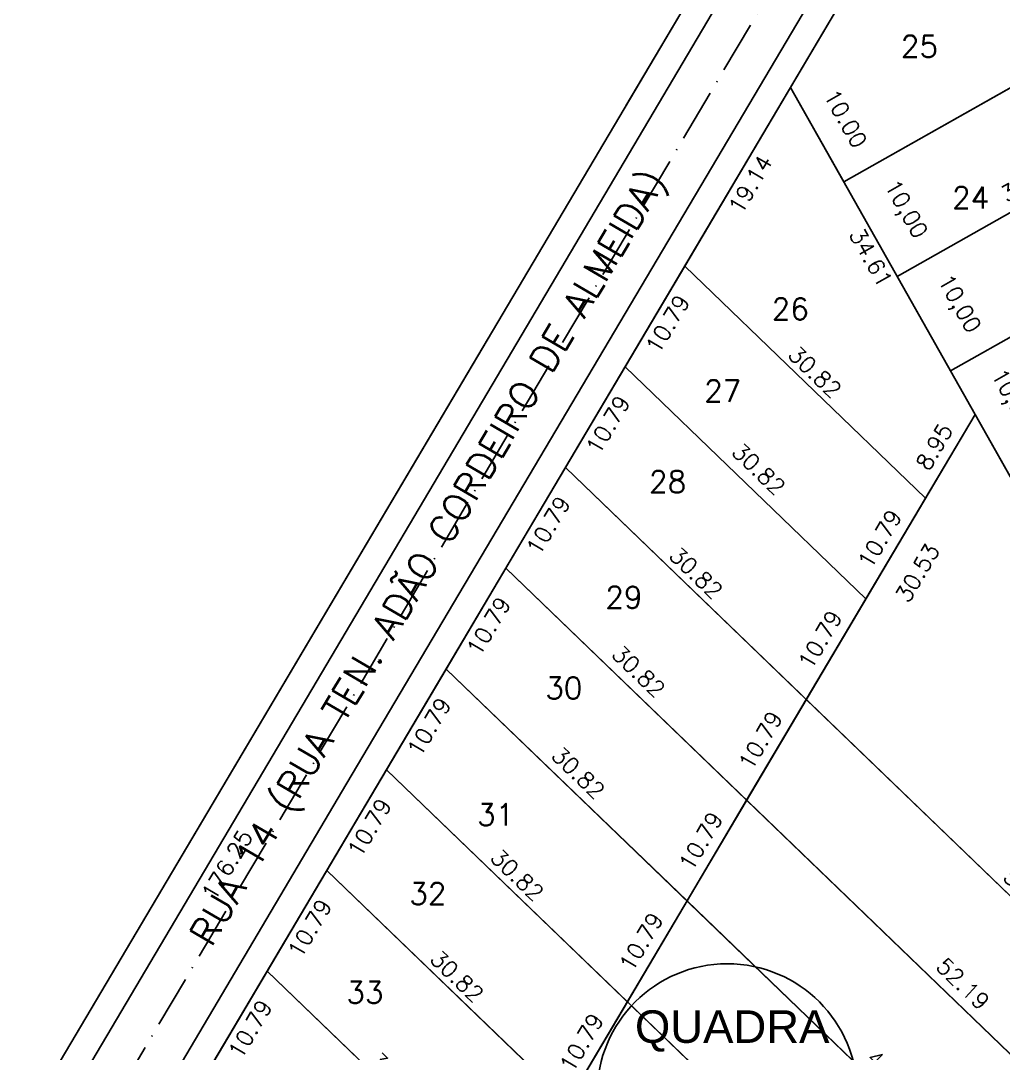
# Model space of a CAD drawing. Header units: millimetres. Extents: x 1794 to 8081, y 409 to 2272.
# Drawn here: x 5345.5 to 5436.1, y 942.2 to 1037.3 of the extents above; entities that cross this region are included whole.
import ezdxf
from ezdxf.enums import TextEntityAlignment as Align

# ---------------------------------------------------------------- set-up
doc = ezdxf.new("R2010")
doc.units = ezdxf.units.MM
doc.linetypes.add('ACAD_ISO10W100', pattern=[18, 12, -3, 0, -3])
for name, color, linetype in [('02 - EIXO VIA', 2, 'ACAD_ISO10W100'), ('03 - CALÇADA', 1, 'Continuous'), ('BOUNDARY LOTES', 2, 'Continuous'), ('boundary quadras', 232, 'Continuous'), ('COT', 8, 'Continuous'), ('FAIXAS VERDES', 62, 'Continuous'), ('LOTES', 2, 'Continuous'), ('Poligonal', 3, 'Continuous'), ('QUADRAS', 3, 'Continuous'), ('texto - ruas', 2, 'Continuous'), ('Texto Lotes', 31, 'Continuous'), ('TEXTO-80', 3, 'Continuous')]:
    doc.layers.add(name, color=color, linetype=linetype)
doc.styles.add('arcad1', font='romans.shx')
doc.styles.add('style1', font='tahoma.ttf')
doc.dimstyles.new('REGIS', dxfattribs={"dimtxt": 1.5, "dimasz": 0.12, "dimexe": 0, "dimexo": 0, "dimgap": 0, "dimtad": 0, "dimzin": 4, "dimdsep": 46, "dimtxsty": 'arcad1', "dimblk1": 'BOLA', "dimblk2": 'BOLA', "dimsah": 1, "dimcen": 0.12, "dimse1": 1, "dimse2": 1, "dimsd1": 1, "dimsd2": 1, "dimclrd": 256, "dimclre": 8, "dimclrt": 1, "dimadec": 0, "dimazin": 0, "dimtfac": 1.2, "dimtix": 1, "dimtmove": 2, "dimatfit": 3, "dimldrblk": 'BOLA', "dimfxl": 0, "dimfxlon": 1, "dimtvp": 2, "dimtolj": 1, "dimtzin": 4, "dimarcsym": 0})
doc.dimstyles.get("Standard").update_dxf_attribs({"dimtxt": 0.18, "dimasz": 0.18, "dimexe": 0.18, "dimexo": 0.0625, "dimgap": 0.09, "dimtad": 0, "dimtih": 1, "dimtoh": 1, "dimdec": 4, "dimzin": 0, "dimdsep": 46, "dimtxsty": 'Standard', "dimcen": 0.09, "dimadec": 0, "dimazin": 0, "dimtfac": 1, "dimtdec": 4, "dimtofl": 0, "dimtmove": 0, "dimatfit": 3, "dimfxl": 1, "dimtolj": 1, "dimtzin": 0, "dimarcsym": 0})

# ---------------------------------------------------------------- blocks, each defined once
blk = doc.blocks.new('NUM_quadra')
blk.add_circle((0, 0), 0.2)
at = {"insert": (-0.1419, 0.1285), "char_height": 0.05, "width": 0.2663, "attachment_point": 1, "style": 'style1'}
blk.add_mtext('\\fArial|b0|i0|c0|p34;QUADRA', dxfattribs=at)
at = {"style": 'style1'}
blk.add_attdef('00', text='', height=0.18, dxfattribs=at).set_placement((0, -0.1335), align=Align.CENTER)
blk = doc.blocks.new('*D931')
at = {"layer": 'Defpoints', "color": 0}
for p in [(5416.479, 1031.167), (5416.479, 1031.167), (5421.395, 1022.459)]:
    blk.add_point(p, dxfattribs=at)
at = {"layer": 'COT', "color": 1, "insert": (5421.549, 1028.288), "char_height": 1.5, "attachment_point": 5, "rotation": 299.44373, "style": 'arcad1'}
blk.add_mtext('\\A1;10.00', dxfattribs=at)
blk = doc.blocks.new('BOLA')
for p, q in [((-1, 0), (1, 0)), ((0, -1), (0, 1))]:
    blk.add_line(p, q)
blk.add_circle((0, 0), 0.3)
blk = doc.blocks.new('*D939')
at = {"layer": 'Defpoints', "color": 0}
for p in [(5431.876, 1055.718), (5430.594, 1054.995), (5447.52, 1037.206)]:
    blk.add_point(p, dxfattribs=at)
at = {"layer": 'COT', "color": 1, "insert": (5440.341, 1046.825), "char_height": 1.5, "attachment_point": 5, "rotation": 299.44373, "style": 'arcad1'}
blk.add_mtext('\\A1;23.81', dxfattribs=at)
blk = doc.blocks.new('*D940')
at = {"layer": 'Defpoints', "color": 0}
for p in [(5416.479, 1031.167), (5322.204, 882.158), (5326.647, 879.526)]:
    blk.add_point(p, dxfattribs=at)
at = {"layer": 'COT', "color": 1, "insert": (5364.539, 959.508), "char_height": 1.5, "attachment_point": 5, "rotation": 59.35778, "style": 'arcad1'}
blk.add_mtext('\\A1;176.25', dxfattribs=at)
blk = doc.blocks.new('*D212')
at = {"layer": 'Defpoints', "color": 0}
for p in [(5416.479, 1031.167), (5433.493, 1001.027), (5429.79, 998.937)]:
    blk.add_point(p, dxfattribs=at)
at = {"layer": 'COT', "color": 1, "insert": (5423.896, 1015.482), "char_height": 1.5, "attachment_point": 5, "rotation": 299.44373, "style": 'arcad1'}
blk.add_mtext('\\A1;34.61', dxfattribs=at)
blk = doc.blocks.new('*D213')
at = {"layer": 'Defpoints', "color": 0}
for p in [(5433.493, 1001.027), (5465.133, 944.975), (5460.466, 942.341)]:
    blk.add_point(p, dxfattribs=at)
at = {"layer": 'COT', "color": 1, "insert": (5447.259, 971.841), "char_height": 1.5, "attachment_point": 5, "rotation": 299.44373, "style": 'arcad1'}
blk.add_mtext('\\A1;64.37', dxfattribs=at)
blk = doc.blocks.new('*D981')
at = {"layer": 'Defpoints', "color": 0}
for p in [(5434.784, 1059.767), (5436.052, 1059.312), (5421.395, 1022.459)]:
    blk.add_point(p, dxfattribs=at)
at = {"layer": 'COT', "color": 1, "insert": (5426.533, 1041.671), "char_height": 1.5, "attachment_point": 5, "rotation": 70.25696, "style": 'arcad1'}
blk.add_mtext('\\A1;39.64', dxfattribs=at)
blk = doc.blocks.new('*D289')
at = {"layer": 'Defpoints', "color": 0}
for p in [(5452.435, 1028.497), (5453.088, 1027.342), (5426.31, 1013.75)]:
    blk.add_point(p, dxfattribs=at)
at = {"layer": 'COT', "color": 1, "insert": (5438.55, 1022.581), "char_height": 1.5, "attachment_point": 5, "rotation": 29.44373, "style": 'arcad1'}
blk.add_mtext('\\A1;30.00', dxfattribs=at)
blk = doc.blocks.new('*D290')
at = {"layer": 'Defpoints', "color": 0}
for p in [(5457.351, 1019.789), (5458.024, 1018.596), (5431.226, 1005.042)]:
    blk.add_point(p, dxfattribs=at)
at = {"layer": 'COT', "color": 1, "insert": (5443.487, 1013.835), "char_height": 1.5, "attachment_point": 5, "rotation": 29.44373, "style": 'arcad1'}
blk.add_mtext('\\A1;30.00', dxfattribs=at)
blk = doc.blocks.new('*D1091')
at = {"layer": 'Defpoints', "color": 0}
for p in [(5368.234, 949.727), (5390.441, 928.352), (5389.176, 927.039)]:
    blk.add_point(p, dxfattribs=at)
at = {"layer": 'COT', "color": 1, "insert": (5380.154, 939.887), "char_height": 1.5, "attachment_point": 5, "rotation": 316.09289, "style": 'arcad1'}
blk.add_mtext('\\A1;30.82', dxfattribs=at)
blk = doc.blocks.new('*D1092')
at = {"layer": 'Defpoints', "color": 0}
for p in [(5373.733, 959.009), (5395.939, 937.633), (5394.756, 936.404)]:
    blk.add_point(p, dxfattribs=at)
at = {"layer": 'COT', "color": 1, "insert": (5385.733, 949.253), "char_height": 1.5, "attachment_point": 5, "rotation": 316.09289, "style": 'arcad1'}
blk.add_mtext('\\A1;30.82', dxfattribs=at)
blk = doc.blocks.new('*D1093')
at = {"layer": 'Defpoints', "color": 0}
for p in [(5379.231, 968.29), (5401.437, 946.915), (5400.308, 945.742)]:
    blk.add_point(p, dxfattribs=at)
at = {"layer": 'COT', "color": 1, "insert": (5391.285, 958.591), "char_height": 1.5, "attachment_point": 5, "rotation": 316.09289, "style": 'arcad1'}
blk.add_mtext('\\A1;30.82', dxfattribs=at)
blk = doc.blocks.new('*D1094')
at = {"layer": 'Defpoints', "color": 0}
for p in [(5384.729, 977.571), (5406.936, 956.196), (5405.935, 955.157)]:
    blk.add_point(p, dxfattribs=at)
at = {"layer": 'COT', "color": 1, "insert": (5396.913, 968.006), "char_height": 1.5, "attachment_point": 5, "rotation": 316.09289, "style": 'arcad1'}
blk.add_mtext('\\A1;30.82', dxfattribs=at)
blk = doc.blocks.new('*D1095')
at = {"layer": 'Defpoints', "color": 0}
for p in [(5390.227, 986.853), (5412.434, 965.478), (5411.495, 964.502)]:
    blk.add_point(p, dxfattribs=at)
at = {"layer": 'COT', "color": 1, "insert": (5402.472, 977.351), "char_height": 1.5, "attachment_point": 5, "rotation": 316.09289, "style": 'arcad1'}
blk.add_mtext('\\A1;30.82', dxfattribs=at)
blk = doc.blocks.new('*D1096')
at = {"layer": 'Defpoints', "color": 0}
for p in [(5395.726, 996.134), (5417.932, 974.759), (5416.796, 973.579)]:
    blk.add_point(p, dxfattribs=at)
at = {"layer": 'COT', "color": 1, "insert": (5407.773, 986.428), "char_height": 1.5, "attachment_point": 5, "rotation": 316.09289, "style": 'arcad1'}
blk.add_mtext('\\A1;30.82', dxfattribs=at)
blk = doc.blocks.new('*D1097')
at = {"layer": 'Defpoints', "color": 0}
for p in [(5401.224, 1005.416), (5423.43, 984.041), (5422.567, 983.143)]:
    blk.add_point(p, dxfattribs=at)
at = {"layer": 'COT', "color": 1, "insert": (5413.544, 995.992), "char_height": 1.5, "attachment_point": 5, "rotation": 316.09289, "style": 'arcad1'}
blk.add_mtext('\\A1;30.82', dxfattribs=at)
blk = doc.blocks.new('*D1098')
at = {"layer": 'Defpoints', "color": 0}
for p in [(5406.722, 1014.697), (5428.929, 993.322), (5427.749, 992.096)]:
    blk.add_point(p, dxfattribs=at)
at = {"layer": 'COT', "color": 1, "insert": (5418.726, 1004.945), "char_height": 1.5, "attachment_point": 5, "rotation": 316.09289, "style": 'arcad1'}
blk.add_mtext('\\A1;30.82', dxfattribs=at)
blk = doc.blocks.new('*D358')
at = {"layer": 'Defpoints', "color": 0}
for p in [(5368.234, 949.727), (5371.996, 947.499), (5362.736, 940.446)]:
    blk.add_point(p, dxfattribs=at)
at = {"layer": 'COT', "color": 1, "insert": (5366.666, 944.387), "char_height": 1.5, "attachment_point": 5, "rotation": 59.35778, "style": 'arcad1'}
blk.add_mtext('\\A1;10.79', dxfattribs=at)
blk = doc.blocks.new('*D359')
at = {"layer": 'Defpoints', "color": 0}
for p in [(5373.733, 959.009), (5377.494, 956.78), (5368.234, 949.727)]:
    blk.add_point(p, dxfattribs=at)
at = {"layer": 'COT', "color": 1, "insert": (5372.164, 953.668), "char_height": 1.5, "attachment_point": 5, "rotation": 59.35778, "style": 'arcad1'}
blk.add_mtext('\\A1;10.79', dxfattribs=at)
blk = doc.blocks.new('*D360')
at = {"layer": 'Defpoints', "color": 0}
for p in [(5379.231, 968.29), (5382.992, 966.062), (5373.733, 959.009)]:
    blk.add_point(p, dxfattribs=at)
at = {"layer": 'COT', "color": 1, "insert": (5377.662, 962.95), "char_height": 1.5, "attachment_point": 5, "rotation": 59.35778, "style": 'arcad1'}
blk.add_mtext('\\A1;10.79', dxfattribs=at)
blk = doc.blocks.new('*D361')
at = {"layer": 'Defpoints', "color": 0}
for p in [(5384.729, 977.571), (5388.491, 975.343), (5379.231, 968.29)]:
    blk.add_point(p, dxfattribs=at)
at = {"layer": 'COT', "color": 1, "insert": (5383.16, 972.231), "char_height": 1.5, "attachment_point": 5, "rotation": 59.35778, "style": 'arcad1'}
blk.add_mtext('\\A1;10.79', dxfattribs=at)
blk = doc.blocks.new('*D1101')
at = {"layer": 'Defpoints', "color": 0}
for p in [(5390.227, 986.853), (5393.989, 984.625), (5384.729, 977.571)]:
    blk.add_point(p, dxfattribs=at)
at = {"layer": 'COT', "color": 1, "insert": (5388.659, 981.513), "char_height": 1.5, "attachment_point": 5, "rotation": 59.35778, "style": 'arcad1'}
blk.add_mtext('\\A1;10.79', dxfattribs=at)
blk = doc.blocks.new('*D1102')
at = {"layer": 'Defpoints', "color": 0}
for p in [(5395.726, 996.134), (5399.487, 993.906), (5390.227, 986.853)]:
    blk.add_point(p, dxfattribs=at)
at = {"layer": 'COT', "color": 1, "insert": (5394.157, 990.794), "char_height": 1.5, "attachment_point": 5, "rotation": 59.35778, "style": 'arcad1'}
blk.add_mtext('\\A1;10.79', dxfattribs=at)
blk = doc.blocks.new('*D1103')
at = {"layer": 'Defpoints', "color": 0}
for p in [(5401.224, 1005.416), (5404.986, 1003.188), (5395.726, 996.134)]:
    blk.add_point(p, dxfattribs=at)
at = {"layer": 'COT', "color": 1, "insert": (5399.655, 1000.076), "char_height": 1.5, "attachment_point": 5, "rotation": 59.35778, "style": 'arcad1'}
blk.add_mtext('\\A1;10.79', dxfattribs=at)
blk = doc.blocks.new('*D1104')
at = {"layer": 'Defpoints', "color": 0}
for p in [(5406.722, 1014.697), (5410.484, 1012.469), (5401.224, 1005.416)]:
    blk.add_point(p, dxfattribs=at)
at = {"layer": 'COT', "color": 1, "insert": (5405.154, 1009.357), "char_height": 1.5, "attachment_point": 5, "rotation": 59.35778, "style": 'arcad1'}
blk.add_mtext('\\A1;10.79', dxfattribs=at)
blk = doc.blocks.new('*D1105')
at = {"layer": 'Defpoints', "color": 0}
for p in [(5416.479, 1031.167), (5420.24, 1028.939), (5406.722, 1014.697)]:
    blk.add_point(p, dxfattribs=at)
at = {"layer": 'COT', "color": 1, "insert": (5412.781, 1022.233), "char_height": 1.5, "attachment_point": 5, "rotation": 59.35778, "style": 'arcad1'}
blk.add_mtext('\\A1;19.14', dxfattribs=at)
blk = doc.blocks.new('*D368')
at = {"layer": 'Defpoints', "color": 0}
for p in [(5401.437, 946.915), (5402.544, 946.259), (5395.939, 937.633)]:
    blk.add_point(p, dxfattribs=at)
at = {"layer": 'COT', "color": 1, "insert": (5397.214, 943.148), "char_height": 1.5, "attachment_point": 5, "rotation": 59.35778, "style": 'arcad1'}
blk.add_mtext('\\A1;10.79', dxfattribs=at)
blk = doc.blocks.new('*D369')
at = {"layer": 'Defpoints', "color": 0}
for p in [(5406.936, 956.196), (5408.042, 955.541), (5401.437, 946.915)]:
    blk.add_point(p, dxfattribs=at)
at = {"layer": 'COT', "color": 1, "insert": (5402.712, 952.429), "char_height": 1.5, "attachment_point": 5, "rotation": 59.35778, "style": 'arcad1'}
blk.add_mtext('\\A1;10.79', dxfattribs=at)
blk = doc.blocks.new('*D370')
at = {"layer": 'Defpoints', "color": 0}
for p in [(5412.434, 965.478), (5413.541, 964.822), (5406.936, 956.196)]:
    blk.add_point(p, dxfattribs=at)
at = {"layer": 'COT', "color": 1, "insert": (5408.21, 961.711), "char_height": 1.5, "attachment_point": 5, "rotation": 59.35778, "style": 'arcad1'}
blk.add_mtext('\\A1;10.79', dxfattribs=at)
blk = doc.blocks.new('*D371')
at = {"layer": 'Defpoints', "color": 0}
for p in [(5417.932, 974.759), (5419.039, 974.104), (5412.434, 965.478)]:
    blk.add_point(p, dxfattribs=at)
at = {"layer": 'COT', "color": 1, "insert": (5413.709, 970.992), "char_height": 1.5, "attachment_point": 5, "rotation": 59.35778, "style": 'arcad1'}
blk.add_mtext('\\A1;10.79', dxfattribs=at)
blk = doc.blocks.new('*D372')
at = {"layer": 'Defpoints', "color": 0}
for p in [(5423.43, 984.041), (5424.537, 983.385), (5417.932, 974.759)]:
    blk.add_point(p, dxfattribs=at)
at = {"layer": 'COT', "color": 1, "insert": (5419.207, 980.274), "char_height": 1.5, "attachment_point": 5, "rotation": 59.35778, "style": 'arcad1'}
blk.add_mtext('\\A1;10.79', dxfattribs=at)
blk = doc.blocks.new('*D373')
at = {"layer": 'Defpoints', "color": 0}
for p in [(5428.929, 993.322), (5430.035, 992.667), (5423.43, 984.041)]:
    blk.add_point(p, dxfattribs=at)
at = {"layer": 'COT', "color": 1, "insert": (5424.705, 989.555), "char_height": 1.5, "attachment_point": 5, "rotation": 59.35778, "style": 'arcad1'}
blk.add_mtext('\\A1;10.79', dxfattribs=at)
blk = doc.blocks.new('*D1106')
at = {"layer": 'Defpoints', "color": 0}
for p in [(5433.493, 1001.027), (5434.599, 1000.371), (5428.929, 993.322)]:
    blk.add_point(p, dxfattribs=at)
at = {"layer": 'COT', "color": 1, "insert": (5429.736, 998.048), "char_height": 1.5, "attachment_point": 5, "rotation": 59.35778, "style": 'arcad1'}
blk.add_mtext('\\A1;8.95', dxfattribs=at)
blk = doc.blocks.new('*D1113')
at = {"layer": 'Defpoints', "color": 0}
for p in [(5401.437, 946.915), (5435.469, 914.157), (5434.34, 912.984)]:
    blk.add_point(p, dxfattribs=at)
at = {"layer": 'COT', "color": 1, "insert": (5419.404, 931.525), "char_height": 1.5, "attachment_point": 5, "rotation": 316.09289, "style": 'arcad1'}
blk.add_mtext('\\A1;47.24', dxfattribs=at)
blk = doc.blocks.new('*D1114')
at = {"layer": 'Defpoints', "color": 0}
for p in [(5406.936, 956.196), (5442.751, 921.722), (5441.75, 920.683)]:
    blk.add_point(p, dxfattribs=at)
at = {"layer": 'COT', "color": 1, "insert": (5425.923, 940.082), "char_height": 1.5, "attachment_point": 5, "rotation": 316.09289, "style": 'arcad1'}
blk.add_mtext('\\A1;49.71', dxfattribs=at)
blk = doc.blocks.new('*D1115')
at = {"layer": 'Defpoints', "color": 0}
for p in [(5412.434, 965.478), (5450.032, 929.287), (5449.093, 928.311)]:
    blk.add_point(p, dxfattribs=at)
at = {"layer": 'COT', "color": 1, "insert": (5432.374, 948.568), "char_height": 1.5, "attachment_point": 5, "rotation": 316.09289, "style": 'arcad1'}
blk.add_mtext('\\A1;52.19', dxfattribs=at)
blk = doc.blocks.new('*D1116')
at = {"layer": 'Defpoints', "color": 0}
for p in [(5417.932, 974.759), (5457.314, 936.852), (5456.178, 935.672)]:
    blk.add_point(p, dxfattribs=at)
at = {"layer": 'COT', "color": 1, "insert": (5438.567, 956.787), "char_height": 1.5, "attachment_point": 5, "rotation": 316.09289, "style": 'arcad1'}
blk.add_mtext('\\A1;54.66', dxfattribs=at)
blk = doc.blocks.new('*D374')
at = {"layer": 'Defpoints', "color": 0}
for p in [(5433.493, 1001.027), (5438.548, 998.032), (5417.932, 974.759)]:
    blk.add_point(p, dxfattribs=at)
at = {"layer": 'COT', "color": 1, "insert": (5428.186, 986.427), "char_height": 1.5, "attachment_point": 5, "rotation": 59.35778, "style": 'arcad1'}
blk.add_mtext('\\A1;30.53', dxfattribs=at)
blk = doc.blocks.new('*D1634')
at = {"layer": 'Defpoints', "color": 0}
for p in [(5421.395, 1022.459), (5426.31, 1013.75), (5426.31, 1013.75)]:
    blk.add_point(p, dxfattribs=at)
at = {"layer": 'COT', "color": 1, "insert": (5426.963, 1019.86), "char_height": 1.5, "attachment_point": 5, "rotation": 299.44373, "style": 'arcad1'}
blk.add_mtext('\\A1;10,00', dxfattribs=at)
blk = doc.blocks.new('*D1635')
at = {"layer": 'Defpoints', "color": 0}
for p in [(5426.31, 1013.75), (5431.226, 1005.042), (5431.226, 1005.042)]:
    blk.add_point(p, dxfattribs=at)
at = {"layer": 'COT', "color": 1, "insert": (5431.878, 1011.152), "char_height": 1.5, "attachment_point": 5, "rotation": 299.44373, "style": 'arcad1'}
blk.add_mtext('\\A1;10,00', dxfattribs=at)
blk = doc.blocks.new('*D1636')
at = {"layer": 'Defpoints', "color": 0}
for p in [(5431.226, 1005.042), (5436.142, 996.334), (5436.142, 996.334)]:
    blk.add_point(p, dxfattribs=at)
at = {"layer": 'COT', "color": 1, "insert": (5436.794, 1002.443), "char_height": 1.5, "attachment_point": 5, "rotation": 299.44373, "style": 'arcad1'}
blk.add_mtext('\\A1;10,00', dxfattribs=at)

msp = doc.modelspace()

# ---------------------------------------------------------------- hatches: boundary and pattern name
at = {"layer": 'FAIXAS VERDES'}
h = msp.add_hatch(dxfattribs=at)
h.set_pattern_fill('AR-SAND', color=256, scale=0.1, style=0)
h.set_pattern_definition([(37.5, (5429.566, 999.8435), (-0.160003, 4.894132), [0, -3.8608, 0, -4.318, 0, -4.1275]), (7.5, (5429.566, 999.8435), (4.49523, 7.16825), [0, -2.0828, 0, -3.4798, 0, -1.3335]), (327.5, (5426.442, 999.8435), (7.909924, 0.01437), [0, -1.27, 0, -4.572, 0, -5.969]), (317.5, (5426.442, 999.8435), (7.63556, 2.22929), [0, -0.635, 0, -2.9972, 0, -3.429])])
h.paths.add_polyline_path([(5430.831, 1078.216), (5435.928, 1087.936), (5430.845, 1079.356), (5429.566, 1077.139)])
h.paths.add_polyline_path([(5597.245, 1009.396), (5597.066, 1009.337), (5601.377, 1010.616), (5607.012, 1012.218), (5612.684, 1013.759), (5617.596, 1015.036), (5621.128, 1015.921), (5629.087, 1017.817), (5637.922, 1019.761), (5648.108, 1021.797), (5655.347, 1023.11), (5661.35, 1024.117), (5668.226, 1025.177), (5676.97, 1026.386), (5686.913, 1027.57), (5693.659, 1028.258), (5703.184, 1029.074), (5713.015, 1029.724), (5719.569, 1030.05), (5731.268, 1030.418), (5741.91, 1030.515), (5742.543, 1030.672), (5743.302, 1030.978), (5744.205, 1031.63), (5745.076, 1032.86), (5745.431, 1034.356), (5749.498, 1136.448), (5749.921, 1138.085), (5750.981, 1139.401), (5787.931, 1169.251), (5804.87, 1182.936), (5783.871, 1170.98), (5771.611, 1157.563), (5763.136, 1151.215), (5752.529, 1147.246), (5742.436, 1146.753), (5742.349, 1137.394), (5734.92, 1114.509), (5711.119, 1097.126), (5662.121, 1088.101), (5636.086, 1087.947), (5604.026, 1093.668), (5565.586, 1113.949), (5550.552, 1131.127), (5537.457, 1134.461), (5527.958, 1130.108)])
edge = h.paths.add_edge_path()
edge.add_line((5569.236, 1000.087), (5564.38, 1001.877))
edge.add_arc((5567.863, 1003.844), 4, 209.44373, 290.07416)
h = msp.add_hatch(dxfattribs=at)
h.set_pattern_fill('AR-SAND', color=256, scale=0.1, style=0)
h.set_pattern_definition([(37.5, (5326.125, 785.073), (-0.16, 4.89413), [0, -3.8608, 0, -4.318, 0, -4.1275]), (7.5, (5326.125, 785.073), (4.49523, 7.16825), [0, -2.0828, 0, -3.4798, 0, -1.3335]), (327.5, (5323.001, 785.073), (7.909924, 0.01437), [0, -1.27, 0, -4.572, 0, -5.969]), (317.5, (5323.001, 785.073), (7.63556, 2.2293), [0, -0.635, 0, -2.9972, 0, -3.429])])
edge = h.paths.add_edge_path()
edge.add_line((5327.652, 881.221), (5326.647, 879.526))
edge.add_arc((5330.089, 877.487), 4, 149.35778, 226.09289)
edge.add_line((5327.315, 874.605), (5364.413, 838.896))
edge.add_arc((5367.187, 841.778), 4, 226.09289, 316.09289)
edge.add_line((5370.069, 839.004), (5370.762, 839.724))
edge.add_line((5370.762, 839.724), (5327.652, 881.221))
edge = h.paths.add_edge_path()
edge.add_line((5385.892, 825.161), (5385.199, 824.44))
edge.add_arc((5388.081, 821.666), 4, 136.09289, 226.09289)
edge.add_line((5385.307, 818.785), (5419.168, 786.19))
edge.add_arc((5421.942, 789.072), 4, 226.09289, 316.09289)
edge.add_line((5424.824, 786.298), (5425.518, 787.019))
edge.add_line((5425.518, 787.019), (5385.892, 825.161))
edge = h.paths.add_edge_path()
edge.add_arc((5579.884, 843.297), 122.187, 128.83984, 136.09289, ccw=False)
edge.add_line((5503.255, 938.469), (5503.113, 938.72))
edge.add_arc((5499.629, 936.754), 4, 29.44373, 130.65368)
edge.add_arc((5579.884, 843.297), 127.187, 130.65368, 136.09289)
edge.add_line((5488.25, 931.5), (5385.892, 825.161))
edge.add_line((5385.892, 825.161), (5389.494, 821.693))
edge.add_line((5389.494, 821.693), (5491.852, 928.032))
edge = h.paths.add_edge_path()
edge.add_arc((5579.884, 843.297), 148.187, 128.49742, 136.09289, ccw=False)
edge.add_arc((5485.15, 962.404), 4, 308.49742, 389.44373)
edge.add_line((5488.634, 964.37), (5487.851, 965.756))
edge.add_arc((5579.884, 843.297), 153.187, 126.92608, 136.09289)
edge.add_line((5469.518, 949.531), (5367.16, 843.192))
edge.add_line((5367.16, 843.192), (5370.762, 839.724))
edge.add_line((5370.762, 839.724), (5473.12, 946.063))

# ---------------------------------------------------------------- linework, layer by layer
at = {"layer": '02 - EIXO VIA', "ltscale": 0.4}
msp.add_line((5317.324, 875.755), (5434.247, 1073.129), dxfattribs=at)
at = {"layer": '03 - CALÇADA'}
for p, q in [((5430.811, 1074.393), (5315.195, 879.225)), ((5375.59, 967.048), (5428.884, 1057.013)), ((5324.295, 880.459), (5375.59, 967.048))]:
    msp.add_line(p, q, dxfattribs=at)
at = {"layer": 'BOUNDARY LOTES'}
msp.add_lwpolyline([(5447.52, 1037.206), (5437.519, 1054.922, 0.57685), (5430.594, 1054.995), (5416.479, 1031.167), (5421.395, 1022.459)], format="xyb", close=True, dxfattribs=at)
for points in [[(5416.479, 1031.167), (5406.722, 1014.697), (5428.929, 993.322), (5433.493, 1001.027)], [(5406.722, 1014.697), (5401.224, 1005.416), (5423.43, 984.041), (5428.929, 993.322)], [(5401.224, 1005.416), (5395.726, 996.134), (5417.932, 974.759), (5423.43, 984.041)], [(5433.493, 1001.027), (5417.932, 974.759), (5457.314, 936.852), (5465.133, 944.975)], [(5395.726, 996.134), (5390.227, 986.853), (5412.434, 965.478), (5417.932, 974.759)], [(5390.227, 986.853), (5384.729, 977.571), (5406.936, 956.196), (5412.434, 965.478)], [(5384.729, 977.571), (5379.231, 968.29), (5401.437, 946.915), (5406.936, 956.196)], [(5417.932, 974.759), (5412.434, 965.478), (5450.032, 929.287), (5457.314, 936.852)], [(5379.231, 968.29), (5373.733, 959.009), (5395.939, 937.633), (5401.437, 946.915)], [(5412.434, 965.478), (5406.936, 956.196), (5442.751, 921.722), (5450.032, 929.287)], [(5395.939, 937.633), (5373.733, 959.009), (5368.234, 949.727), (5390.441, 928.352)], [(5406.936, 956.196), (5401.437, 946.915), (5435.469, 914.157), (5442.751, 921.722)], [(5368.234, 949.727), (5362.736, 940.446), (5384.942, 919.071), (5390.441, 928.352)], [(5401.437, 946.915), (5395.939, 937.633), (5428.187, 906.593), (5435.469, 914.157)]]:
    msp.add_lwpolyline(points, close=True, dxfattribs=at)
at = {"layer": 'boundary quadras'}
msp.add_lwpolyline([(5465.133, 944.975), (5469.518, 949.531, -0.040019), (5487.851, 965.756), (5437.519, 1054.922, 0.57685), (5430.594, 1054.995), (5390.227, 986.853), (5340.743, 903.32), (5327.992, 880.893), (5367.16, 843.192), (5435.469, 914.157), (5457.314, 936.852)], format="xyb", close=True, dxfattribs=at)
at = {"layer": 'LOTES'}
for p, q in [((5429.295, 1076.738), (5401.294, 1029.471)), ((5447.52, 1037.206), (5421.395, 1022.459)), ((5416.479, 1031.167), (5465.133, 944.975)), ((5452.435, 1028.497), (5426.31, 1013.75)), ((5457.351, 1019.789), (5431.226, 1005.042)), ((5428.929, 993.322), (5406.722, 1014.697)), ((5423.43, 984.041), (5401.224, 1005.416)), ((5362.949, 881.945), (5433.493, 1001.027)), ((5457.314, 936.852), (5395.726, 996.134)), ((5450.032, 929.287), (5390.227, 986.853)), ((5442.751, 921.722), (5384.729, 977.571)), ((5435.469, 914.157), (5379.231, 968.29)), ((5428.187, 906.593), (5373.733, 959.009)), ((5420.906, 899.028), (5368.234, 949.727))]:
    msp.add_line(p, q, dxfattribs=at)
at = {"layer": 'Poligonal'}
for p in [(5429.858, 1077.69), (5388.634, 1008.1)]:
    msp.add_line(p, (5260.17, 791.244), dxfattribs=at)
at = {"layer": 'QUADRAS', "ltscale": 0.6}
msp.add_line((5326.647, 879.526), (5430.594, 1054.995), dxfattribs=at)

# ---------------------------------------------------------------- block references
at = {"layer": 'TEXTO-80', "xscale": 60, "yscale": 60, "zscale": 60}
msp.add_blockref('NUM_quadra', (5410.648, 938.411), dxfattribs=at).add_auto_attribs({'00': 'A'})

# ---------------------------------------------------------------- texts
at = {"layer": 'texto - ruas', "insert": (5360.934, 953.113), "char_height": 2.5, "width": 122.85234, "attachment_point": 1, "rotation": 59.33112}
msp.add_mtext('{\\Fromans|c0;RUA 14 (RUA TEN. ADÃO CORDEIRO DE ALMEIDA)}', dxfattribs=at)
at = {"layer": 'Texto Lotes', "style": 'arcad1'}
for s, p in [('25', (5428.364, 1034.936)), ('24', (5433.085, 1020.993)), ('26', (5416.458, 1010.756)), ('27', (5410.233, 1003.191)), ('28', (5405.148, 994.83)), ('29', (5401.12, 984.177)), ('30', (5395.58, 975.824)), ('31', (5389.299, 964.152)), ('32', (5383.044, 956.875)), ('33', (5377.242, 947.768))]:
    msp.add_text(s, height=2, dxfattribs=at).set_placement(p, align=Align.MIDDLE_CENTER)

# ---------------------------------------------------------------- dimensions: what is measured, and where the dimension line sits
at = {"layer": 'COT'}
for p1, p2, distance, picture, middle in [((5421.395, 1022.459), (5434.784, 1059.767), -1.347, '*D981', (5426.533, 1041.671)), ((5426.31, 1013.75), (5452.435, 1028.497), -1.327, '*D289', (5438.55, 1022.581)), ((5431.226, 1005.042), (5457.351, 1019.789), -1.37, '*D290', (5443.487, 1013.835)), ((5406.722, 1014.697), (5428.929, 993.322), -1.702, '*D1098', (5418.726, 1004.945)), ((5401.224, 1005.416), (5423.43, 984.041), -1.246, '*D1097', (5413.544, 995.992)), ((5417.932, 974.759), (5433.493, 1001.027), -5.876, '*D374', (5428.186, 986.427)), ((5395.726, 996.134), (5417.932, 974.759), -1.638, '*D1096', (5407.773, 986.428)), ((5390.227, 986.853), (5412.434, 965.478), -1.355, '*D1095', (5402.472, 977.351)), ((5384.729, 977.571), (5406.936, 956.196), -1.442, '*D1094', (5396.913, 968.006)), ((5379.231, 968.29), (5401.437, 946.915), -1.628, '*D1093', (5391.285, 958.591)), ((5373.733, 959.009), (5395.939, 937.633), -1.706, '*D1092', (5385.733, 949.253)), ((5368.234, 949.727), (5390.441, 928.352), -1.823, '*D1091', (5380.154, 939.887))]:
    dim = msp.add_aligned_dim(p1=p1, p2=p2, distance=distance, dimstyle='REGIS', dxfattribs=at)
    dim.commit()
    dim.dimension.update_dxf_attribs({"geometry": picture, "text_midpoint": middle})
for base, p1, p2, dimstyle, override, picture, middle in [((5431.876, 1055.718), (5447.52, 1037.206), (5430.594, 1054.995), 'Standard', {"dimtxt": 1.5, "dimasz": 0.12, "dimexe": 0, "dimexo": 0, "dimgap": 0, "dimtih": 0, "dimtoh": 0, "dimdec": 2, "dimzin": 4, "dimtxsty": 'arcad1', "dimblk1": 'BOLA', "dimblk2": 'BOLA', "dimsah": 1, "dimcen": 0.12, "dimse1": 1, "dimse2": 1, "dimsd1": 1, "dimsd2": 1, "dimclrd": 256, "dimclre": 8, "dimclrt": 1, "dimtfac": 1.2, "dimtdec": 2, "dimtix": 1, "dimtofl": 1, "dimtmove": 2, "dimldrblk": 'BOLA', "dimfxl": 0, "dimfxlon": 1, "dimtvp": 2, "dimtzin": 4}, '*D939', (5440.341, 1046.825)), ((5416.479, 1031.167), (5421.395, 1022.459), (5416.479, 1031.167), 'Standard', {"dimtxt": 1.5, "dimasz": 0.12, "dimexe": 0, "dimexo": 0, "dimgap": 0, "dimtih": 0, "dimtoh": 0, "dimdec": 2, "dimzin": 4, "dimtxsty": 'arcad1', "dimblk1": 'BOLA', "dimblk2": 'BOLA', "dimsah": 1, "dimcen": 0.12, "dimse1": 1, "dimse2": 1, "dimsd1": 1, "dimsd2": 1, "dimclrd": 256, "dimclre": 8, "dimclrt": 1, "dimtfac": 1.2, "dimtdec": 2, "dimtix": 1, "dimtofl": 1, "dimtmove": 2, "dimldrblk": 'BOLA', "dimfxl": 0, "dimfxlon": 1, "dimtvp": 2, "dimtzin": 4}, '*D931', (5421.549, 1028.288)), ((5426.31, 1013.75), (5421.395, 1022.459), (5426.31, 1013.75), 'REGIS', {"dimdsep": 44}, '*D1634', (5426.963, 1019.86)), ((5431.226, 1005.042), (5426.31, 1013.75), (5431.226, 1005.042), 'REGIS', {"dimdsep": 44}, '*D1635', (5431.878, 1011.152)), ((5436.142, 996.334), (5431.226, 1005.042), (5436.142, 996.334), 'REGIS', {"dimdsep": 44}, '*D1636', (5436.794, 1002.443))]:
    dim = msp.add_linear_dim(base=base, p1=p1, p2=p2, angle=299.44373, dimstyle=dimstyle, override=override, dxfattribs=at)
    dim.commit()
    dim.dimension.update_dxf_attribs({"geometry": picture, "text_midpoint": middle})
for p1, p2, distance, picture, middle in [((5416.479, 1031.167), (5326.647, 879.526), -5.165, '*D940', (5364.539, 959.508)), ((5416.479, 1031.167), (5433.493, 1001.027), -4.252, '*D212', (5423.896, 1015.482)), ((5433.493, 1001.027), (5465.133, 944.975), -5.358, '*D213', (5447.259, 971.841))]:
    dim = msp.add_aligned_dim(p1=p1, p2=p2, distance=distance, dimstyle='Standard', override={"dimtxt": 1.5, "dimasz": 0.12, "dimexe": 0, "dimexo": 0, "dimgap": 0, "dimtih": 0, "dimtoh": 0, "dimdec": 2, "dimzin": 4, "dimtxsty": 'arcad1', "dimblk1": 'BOLA', "dimblk2": 'BOLA', "dimsah": 1, "dimcen": 0.12, "dimse1": 1, "dimse2": 1, "dimsd1": 1, "dimsd2": 1, "dimclrd": 256, "dimclre": 8, "dimclrt": 1, "dimtfac": 1.2, "dimtdec": 2, "dimtix": 1, "dimtofl": 1, "dimtmove": 2, "dimldrblk": 'BOLA', "dimfxl": 0, "dimfxlon": 1, "dimtvp": 2, "dimtzin": 4}, dxfattribs=at)
    dim.commit()
    dim.dimension.update_dxf_attribs({"geometry": picture, "text_midpoint": middle})
for base, p1, p2, angle, picture, middle in [((5420.24, 1028.939), (5406.722, 1014.697), (5416.479, 1031.167), 239.35778, '*D1105', (5412.781, 1022.233)), ((5410.484, 1012.469), (5401.224, 1005.416), (5406.722, 1014.697), 239.35778, '*D1104', (5405.154, 1009.357)), ((5404.986, 1003.188), (5395.726, 996.134), (5401.224, 1005.416), 239.35778, '*D1103', (5399.655, 1000.076)), ((5434.5993, 1000.3709), (5428.9287, 993.3224), (5433.4926, 1001.0265), 239.35778, '*D1106', (5429.7363, 998.0479)), ((5399.487, 993.906), (5390.227, 986.853), (5395.726, 996.134), 239.35778, '*D1102', (5394.157, 990.794)), ((5430.035, 992.667), (5423.43, 984.041), (5428.929, 993.322), 239.35778, '*D373', (5424.705, 989.555)), ((5393.989, 984.625), (5384.729, 977.571), (5390.227, 986.853), 239.35778, '*D1101', (5388.659, 981.513)), ((5424.537, 983.385), (5417.932, 974.759), (5423.43, 984.041), 239.35778, '*D372', (5419.207, 980.274)), ((5388.491, 975.343), (5379.231, 968.29), (5384.729, 977.571), 239.35778, '*D361', (5383.16, 972.231)), ((5419.039, 974.104), (5412.434, 965.478), (5417.932, 974.759), 239.35778, '*D371', (5413.709, 970.992)), ((5456.178, 935.672), (5417.932, 974.759), (5457.314, 936.852), 136.09289, '*D1116', (5438.567, 956.787)), ((5382.992, 966.062), (5373.733, 959.009), (5379.231, 968.29), 239.35778, '*D360', (5377.662, 962.95)), ((5413.541, 964.822), (5406.936, 956.196), (5412.434, 965.478), 239.35778, '*D370', (5408.21, 961.711)), ((5449.093, 928.311), (5412.434, 965.478), (5450.032, 929.287), 136.09289, '*D1115', (5432.374, 948.568)), ((5377.494, 956.78), (5368.234, 949.727), (5373.733, 959.009), 239.35778, '*D359', (5372.164, 953.668)), ((5408.042, 955.541), (5401.437, 946.915), (5406.936, 956.196), 239.35778, '*D369', (5402.712, 952.429)), ((5441.75, 920.683), (5406.936, 956.196), (5442.751, 921.722), 136.09289, '*D1114', (5425.923, 940.082)), ((5371.996, 947.499), (5362.736, 940.446), (5368.234, 949.727), 239.35778, '*D358', (5366.666, 944.387)), ((5402.544, 946.259), (5395.939, 937.633), (5401.437, 946.915), 239.35778, '*D368', (5397.214, 943.148)), ((5434.34, 912.984), (5401.437, 946.915), (5435.469, 914.157), 136.09289, '*D1113', (5419.404, 931.525))]:
    dim = msp.add_linear_dim(base=base, p1=p1, p2=p2, angle=angle, dimstyle='REGIS', dxfattribs=at)
    dim.commit()
    dim.dimension.update_dxf_attribs({"geometry": picture, "text_midpoint": middle})

doc.saveas('drawing.dxf')
